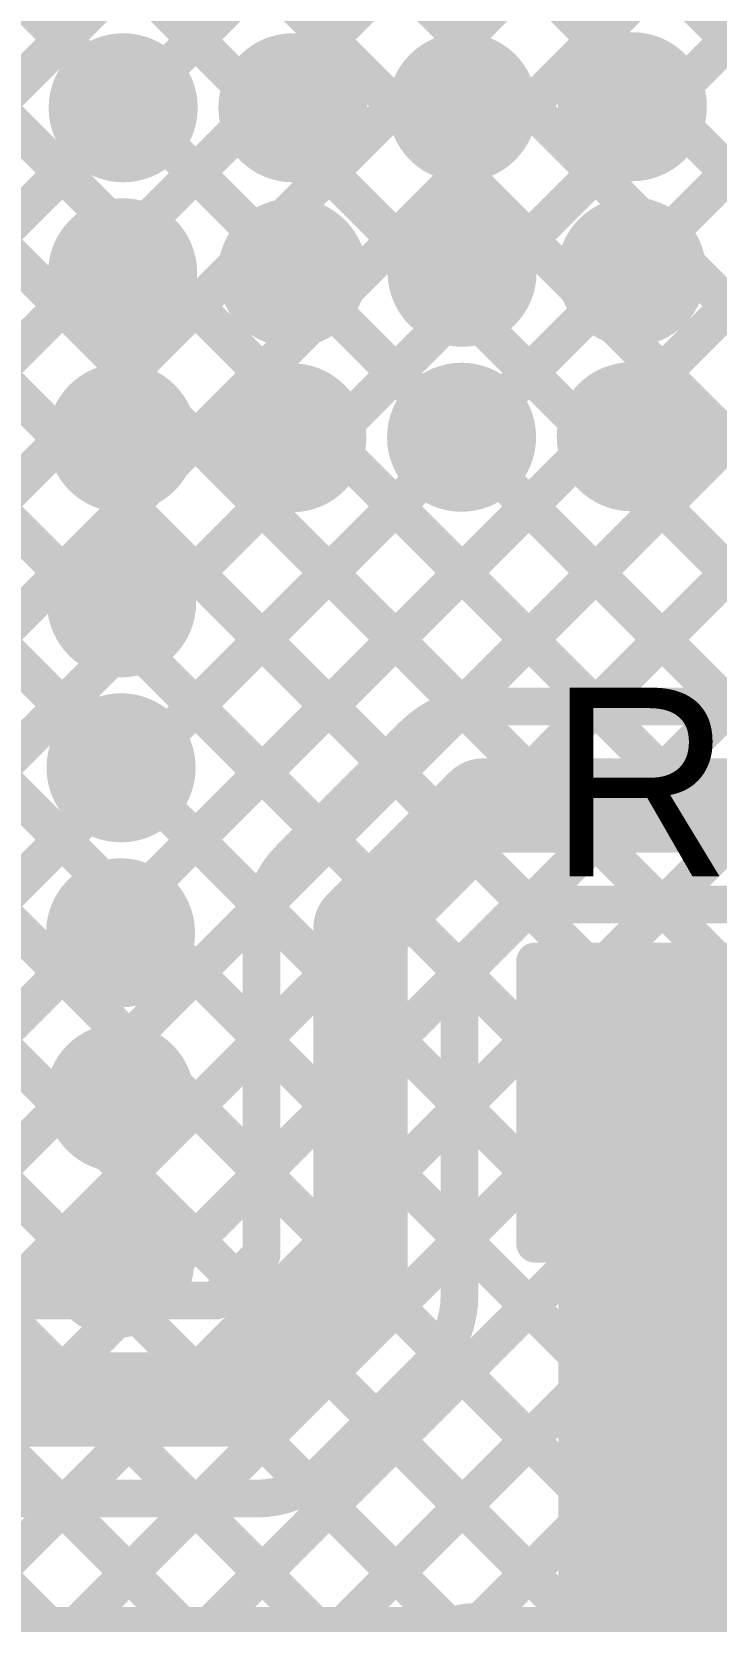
# Model space of a CAD drawing. Header units: millimetres. Extents: x 3.06 to 5.82, y 1.29 to 3.84.
# Drawn here: x 4.9433 to 5.0885, y 1.899 to 2.2361 of the extents above; entities that cross this region are included whole.
import ezdxf

# ---------------------------------------------------------------- set-up
doc = ezdxf.new("R2010")
doc.units = ezdxf.units.MM
doc.header["$MEASUREMENT"] = 0
for name, color, linetype in [('BottomLayer', 5, 'Continuous'), ('BottomSolder', 6, 'Continuous'), ('MultiLayer', 9, 'Continuous'), ('TopLayer', 1, 'Continuous'), ('TopOverlay', 2, 'Continuous'), ('TopPaste', 8, 'Continuous'), ('TopSolder', 216, 'Continuous'), ('ViaHoleLayer', 16, 'Continuous')]:
    doc.layers.add(name, color=color, linetype=linetype)

# ---------------------------------------------------------------- blocks, each defined once
blk = doc.blocks.new('RES_0805_82')
at = {"layer": 'TopLayer'}
for points in [[(-0.06, -0.025), (-0.02, -0.025), (-0.06, 0.025), (-0.02, 0.025)], [(0.02, -0.025), (0.06, -0.025), (0.02, 0.025), (0.06, 0.025)]]:
    blk.add_solid(points, dxfattribs=at)
at = {"layer": 'TopOverlay', "const_width": 0.00787}
for points in [[(-0.065, 0.03), (0.065, 0.03)], [(-0.065, -0.03), (-0.065, 0.03)], [(0.065, -0.03), (0.065, 0.03)], [(-0.065, -0.03), (0.065, -0.03)]]:
    blk.add_lwpolyline(points, dxfattribs=at)
at = {"layer": 'TopOverlay', "const_width": 0.00394}
for points in [[(-0.06697, 0.03, 1), (-0.06303, 0.03, 1)], [(-0.06697, 0.03, 1), (-0.06303, 0.03, 1)], [(0.06303, 0.03, 1), (0.06697, 0.03, 1)], [(0.06303, 0.03, 1), (0.06697, 0.03, 1)], [(-0.06697, -0.03, 1), (-0.06303, -0.03, 1)], [(-0.06697, -0.03, 1), (-0.06303, -0.03, 1)], [(0.06303, -0.03, 1), (0.06697, -0.03, 1)], [(0.06303, -0.03, 1), (0.06697, -0.03, 1)]]:
    blk.add_lwpolyline(points, format="xyb", close=True, dxfattribs=at)
at = {"layer": 'TopPaste'}
for points in [[(-0.06, -0.025), (-0.02, -0.025), (-0.06, 0.025), (-0.02, 0.025)], [(0.02, -0.025), (0.06, -0.025), (0.02, 0.025), (0.06, 0.025)]]:
    blk.add_solid(points, dxfattribs=at)
at = {"layer": 'TopSolder'}
for points in [[(-0.064, -0.029), (-0.016, -0.029), (-0.064, 0.029), (-0.016, 0.029)], [(0.016, -0.029), (0.064, -0.029), (0.016, 0.029), (0.064, 0.029)]]:
    blk.add_solid(points, dxfattribs=at)

msp = doc.modelspace()

# ---------------------------------------------------------------- linework, layer by layer
at = {"layer": 'BottomLayer', "const_width": 0.008}
for points in [[(4.789, 2.07371), (5.2974, 2.58211)], [(4.79368, 2.0501), (5.299, 2.55542)], [(4.789, 2.53663), (5.32363, 2.002)], [(4.80587, 2.03401), (5.299, 2.52714)], [(4.789, 2.50834), (5.29534, 2.002)], [(4.82414, 2.024), (5.30213, 2.50199)], [(4.85043, 2.022), (5.31337, 2.48494)], [(4.789, 2.48006), (5.276, 1.99306)], [(4.87897, 2.02226), (5.33087, 2.47416)], [(4.87476, 1.96148), (5.38483, 2.47155)], [(4.87924, 1.93767), (5.41311, 2.47155)], [(4.89466, 2.00967), (5.35655, 2.47155)], [(4.522, 1.55215), (5.43548, 2.46563)], [(4.789, 2.45177), (5.25277, 1.988)], [(4.522, 1.52387), (5.44297, 2.44484)], [(4.52217, 1.49575), (5.46642, 2.44)], [(4.53143, 1.47673), (5.4947, 2.44)], [(4.55105, 1.46806), (5.52299, 2.44)], [(4.57927, 1.468), (5.55127, 2.44)], [(4.60756, 1.468), (5.57956, 2.44)], [(4.63584, 1.468), (5.60784, 2.44)], [(4.66412, 1.468), (5.63612, 2.44)], [(4.789, 2.42349), (5.22449, 1.988)], [(4.789, 2.3952), (5.2102, 1.974)], [(4.789, 2.36692), (5.18784, 1.96808)], [(4.789, 2.33864), (5.17531, 1.95233)], [(4.789, 2.31035), (5.19988, 1.89948)], [(4.789, 2.28207), (5.18109, 1.88999)], [(4.789, 2.25379), (5.17088, 1.87191)], [(4.789, 2.2255), (5.307, 1.7075)], [(4.789, 2.19722), (5.307, 1.67922)], [(4.789, 2.16893), (5.307, 1.65093)], [(4.789, 2.14065), (5.307, 1.62265)], [(4.89622, 2.00514), (5.307, 1.59436)], [(4.88966, 1.98342), (5.31461, 1.55847)], [(4.8668, 1.978), (5.3084, 1.5364)]]:
    msp.add_lwpolyline(points, dxfattribs=at)
at = {"layer": 'BottomLayer', "const_width": 0.01181}
for points in [[(4.95676, 2.22, 1), (4.96857, 2.22, 1)], [(4.99276, 2.22, 1), (5.00457, 2.22, 1)], [(5.02876, 2.22011, 1), (5.04057, 2.22011, 1)], [(5.06476, 2.22022, 1), (5.07657, 2.22022, 1)], [(4.95665, 2.185, 1), (4.96846, 2.185, 1)], [(4.99265, 2.185, 1), (5.00446, 2.185, 1)], [(5.02865, 2.18511, 1), (5.04046, 2.18511, 1)], [(5.06465, 2.18522, 1), (5.07646, 2.18522, 1)], [(4.95654, 2.15, 1), (4.96835, 2.15, 1)], [(4.99254, 2.15, 1), (5.00435, 2.15, 1)], [(5.02854, 2.15011, 1), (5.04035, 2.15011, 1)], [(5.06454, 2.15022, 1), (5.07635, 2.15022, 1)], [(4.95643, 2.115, 1), (4.96824, 2.115, 1)], [(4.95631, 2.08, 1), (4.96813, 2.08, 1)], [(4.9562, 2.045, 1), (4.96801, 2.045, 1)], [(4.95609, 2.01, 1), (4.9679, 2.01, 1)], [(4.95598, 1.975, 1), (4.96779, 1.975, 1)]]:
    msp.add_lwpolyline(points, format="xyb", close=True, dxfattribs=at)
at = {"layer": 'BottomSolder', "const_width": 0.01581}
for points in [[(4.95476, 2.22, 1), (4.97057, 2.22, 1)], [(4.99076, 2.22, 1), (5.00657, 2.22, 1)], [(5.02676, 2.22011, 1), (5.04257, 2.22011, 1)], [(5.06276, 2.22022, 1), (5.07857, 2.22022, 1)], [(4.95465, 2.185, 1), (4.97046, 2.185, 1)], [(4.99065, 2.185, 1), (5.00646, 2.185, 1)], [(5.02665, 2.18511, 1), (5.04246, 2.18511, 1)], [(5.06265, 2.18522, 1), (5.07846, 2.18522, 1)], [(4.95454, 2.15, 1), (4.97035, 2.15, 1)], [(4.99054, 2.15, 1), (5.00635, 2.15, 1)], [(5.02654, 2.15011, 1), (5.04235, 2.15011, 1)], [(5.06254, 2.15022, 1), (5.07835, 2.15022, 1)], [(4.95443, 2.115, 1), (4.97024, 2.115, 1)], [(4.95431, 2.08, 1), (4.97013, 2.08, 1)], [(4.9542, 2.045, 1), (4.97001, 2.045, 1)], [(4.95409, 2.01, 1), (4.9699, 2.01, 1)], [(4.95398, 1.975, 1), (4.96979, 1.975, 1)], [(5.02909, 1.887, 1), (5.04491, 1.887, 1)], [(5.05709, 1.887, 1), (5.07291, 1.887, 1)], [(4.92387, 1.885, 1), (4.93968, 1.885, 1)], [(4.95398, 1.885, 1), (4.96979, 1.885, 1)], [(4.98409, 1.885, 1), (4.99991, 1.885, 1)]]:
    msp.add_lwpolyline(points, format="xyb", close=True, dxfattribs=at)
at = {"layer": 'MultiLayer', "const_width": 0.01181}
for points in [[(4.95676, 2.22, 1), (4.96857, 2.22, 1)], [(4.99276, 2.22, 1), (5.00457, 2.22, 1)], [(5.02876, 2.22011, 1), (5.04057, 2.22011, 1)], [(5.06476, 2.22022, 1), (5.07657, 2.22022, 1)], [(4.95665, 2.185, 1), (4.96846, 2.185, 1)], [(4.99265, 2.185, 1), (5.00446, 2.185, 1)], [(5.02865, 2.18511, 1), (5.04046, 2.18511, 1)], [(5.06465, 2.18522, 1), (5.07646, 2.18522, 1)], [(4.95654, 2.15, 1), (4.96835, 2.15, 1)], [(4.99254, 2.15, 1), (5.00435, 2.15, 1)], [(5.02854, 2.15011, 1), (5.04035, 2.15011, 1)], [(5.06454, 2.15022, 1), (5.07635, 2.15022, 1)], [(4.95643, 2.115, 1), (4.96824, 2.115, 1)], [(4.95631, 2.08, 1), (4.96813, 2.08, 1)], [(4.9562, 2.045, 1), (4.96801, 2.045, 1)], [(4.95609, 2.01, 1), (4.9679, 2.01, 1)], [(4.95598, 1.975, 1), (4.96779, 1.975, 1)]]:
    msp.add_lwpolyline(points, format="xyb", close=True, dxfattribs=at)
at = {"layer": 'TopLayer'}
for points, const_width in [([(4.68764, 2.44), (5.03502, 2.09262)], 0.008), ([(4.71592, 2.44), (5.06292, 2.093)], 0.008), ([(4.7442, 2.44), (5.0912, 2.093)], 0.008), ([(4.74629, 2.031), (5.15529, 2.44)], 0.008), ([(4.77249, 2.44), (5.11949, 2.093)], 0.008), ([(4.77458, 2.031), (5.18358, 2.44)], 0.008), ([(4.79386, 2.022), (5.21186, 2.44)], 0.008), ([(4.80077, 2.44), (5.14777, 2.093)], 0.008), ([(4.82214, 2.022), (5.24014, 2.44)], 0.008), ([(4.82906, 2.44), (5.17606, 2.093)], 0.008), ([(4.85043, 2.022), (5.26843, 2.44)], 0.008), ([(4.85734, 2.44), (5.20434, 2.093)], 0.008), ([(4.87897, 2.02226), (5.29671, 2.44)], 0.008), ([(4.88028, 1.967), (5.35328, 2.44)], 0.008), ([(4.88563, 2.44), (5.23263, 2.093)], 0.008), ([(4.89466, 2.00967), (5.325, 2.44)], 0.008), ([(5.03395, 2.09238), (5.38157, 2.44)], 0.008), ([(5.06285, 2.093), (5.40985, 2.44)], 0.008), ([(5.09113, 2.093), (5.43813, 2.44)], 0.008), ([(4.67547, 2.42388), (5.01833, 2.08103)], 0.008), ([(4.678, 2.39307), (5.00419, 2.06688)], 0.008), ([(4.58188, 2.34777), (4.96265, 1.967)], 0.008), ([(4.69694, 2.34585), (4.99245, 2.05033)], 0.008), ([(4.69547, 2.31903), (4.992, 2.0225)], 0.008), ([(4.68133, 2.30489), (4.992, 1.99422)], 0.008), ([(4.65793, 2.3), (4.98662, 1.97132)], 0.008), ([(5.039, 2.093), (5.613, 2.093)], 0.008), ([(4.99819, 2.06088), (5.02412, 2.08681)], 0.008), ([(5.013, 2.046), (5.039, 2.072)], 0.02), ([(5.039, 2.072), (5.613, 2.072)], 0.02), ([(4.90857, 1.967), (4.99262, 2.05105)], 0.008), ([(5.013, 1.968), (5.013, 2.046)], 0.02), ([(5.034, 2.0373), (5.0477, 2.051)], 0.008), ([(5.034, 2.03587), (5.04913, 2.051)], 0.008), ([(5.034, 1.9793), (5.1057, 2.051)], 0.008), ([(5.034, 2.00758), (5.07742, 2.051)], 0.008), ([(5.0477, 2.051), (5.22057, 2.051)], 0.008), ([(5.04835, 2.051), (5.124, 1.97535)], 0.008), ([(5.07664, 2.051), (5.124, 2.00364)], 0.008), ([(4.992, 1.9767), (4.992, 2.046)], 0.008), ([(4.47599, 1.393), (5.124, 2.04101)], 0.008), ([(5.034, 1.968), (5.034, 2.0373)], 0.008), ([(5.034, 2.03707), (5.18705, 1.88402)], 0.008), ([(4.93685, 1.967), (4.992, 2.02215)], 0.008), ([(4.50427, 1.393), (5.124, 2.01273)], 0.008), ([(5.075, 1.865), (5.075, 1.999)], 0.04), ([(5.034, 2.00879), (5.17196, 1.87082)], 0.008), ([(4.96513, 1.967), (4.992, 1.99387)], 0.008), ([(4.53256, 1.393), (5.124, 1.98444)], 0.008), ([(5.034, 1.9805), (5.1825, 1.832)], 0.008), ([(4.9823, 1.967), (4.992, 1.9767)], 0.008), ([(4.56084, 1.393), (5.14084, 1.973)], 0.008), ([(4.58912, 1.393), (5.16912, 1.973)], 0.008), ([(4.991, 1.946), (5.013, 1.968)], 0.02), ([(4.86691, 1.967), (4.9823, 1.967)], 0.008), ([(5.03023, 1.95599), (5.181, 1.80522)], 0.008), ([(4.858, 1.946), (4.991, 1.946)], 0.02), ([(5.00588, 1.93119), (5.02781, 1.95312)], 0.008), ([(5.01632, 1.94162), (5.181, 1.77693)], 0.008), ([(5.00171, 1.92794), (5.181, 1.74865)], 0.008), ([(4.41942, 1.393), (4.95142, 1.925)], 0.008), ([(4.4477, 1.393), (4.9797, 1.925)], 0.008), ([(4.86691, 1.925), (4.991, 1.925)], 0.008), ([(4.9198, 1.925), (5.1828, 1.662)], 0.008), ([(4.94808, 1.925), (5.21108, 1.662)], 0.008), ([(4.97636, 1.925), (5.23936, 1.662)], 0.008)]:
    msp.add_lwpolyline(points, dxfattribs=dict(at, const_width=const_width))
for points, const_width in [([(4.95676, 2.22, 1), (4.96857, 2.22, 1)], 0.01181), ([(4.99276, 2.22, 1), (5.00457, 2.22, 1)], 0.01181), ([(5.02876, 2.22011, 1), (5.04057, 2.22011, 1)], 0.01181), ([(5.06476, 2.22022, 1), (5.07657, 2.22022, 1)], 0.01181), ([(4.95665, 2.185, 1), (4.96846, 2.185, 1)], 0.01181), ([(4.99265, 2.185, 1), (5.00446, 2.185, 1)], 0.01181), ([(5.02865, 2.18511, 1), (5.04046, 2.18511, 1)], 0.01181), ([(5.06465, 2.18522, 1), (5.07646, 2.18522, 1)], 0.01181), ([(4.95654, 2.15, 1), (4.96835, 2.15, 1)], 0.01181), ([(4.99254, 2.15, 1), (5.00435, 2.15, 1)], 0.01181), ([(5.02854, 2.15011, 1), (5.04035, 2.15011, 1)], 0.01181), ([(5.06454, 2.15022, 1), (5.07635, 2.15022, 1)], 0.01181), ([(4.95643, 2.115, 1), (4.96824, 2.115, 1)], 0.01181), ([(5.037, 2.093, 1), (5.041, 2.093, 1)], 0.004), ([(5.037, 2.093, 1), (5.041, 2.093, 1)], 0.004), ([(5.037, 2.093, 1), (5.041, 2.093, 1)], 0.004), ([(5.06085, 2.093, 1), (5.06485, 2.093, 1)], 0.004), ([(5.06092, 2.093, 1), (5.06492, 2.093, 1)], 0.004), ([(5.08913, 2.093, 1), (5.09313, 2.093, 1)], 0.004), ([(5.0892, 2.093, 1), (5.0932, 2.093, 1)], 0.004), ([(5.03195, 2.09238, 1), (5.03595, 2.09238, 1)], 0.004), ([(5.03302, 2.09262, 1), (5.03702, 2.09262, 1)], 0.004), ([(4.95631, 2.08, 1), (4.96813, 2.08, 1)], 0.01181), ([(5.02212, 2.08681, 1), (5.02612, 2.08681, 1)], 0.004), ([(5.02212, 2.08681, 1), (5.02612, 2.08681, 1)], 0.004), ([(5.02215, 2.08685, 1), (5.02615, 2.08685, 1)], 0.004), ([(5.01633, 2.08103, 1), (5.02033, 2.08103, 1)], 0.004), ([(5.034, 2.072, 1), (5.044, 2.072, 1)], 0.01), ([(5.034, 2.072, 1), (5.044, 2.072, 1)], 0.01), ([(5.00219, 2.06688, 1), (5.00619, 2.06688, 1)], 0.004), ([(4.99615, 2.06085, 1), (5.00015, 2.06085, 1)], 0.004), ([(4.99619, 2.06088, 1), (5.00019, 2.06088, 1)], 0.004), ([(4.99619, 2.06088, 1), (5.00019, 2.06088, 1)], 0.004), ([(4.9562, 2.045, 1), (4.96801, 2.045, 1)], 0.01181), ([(4.99045, 2.05033, 1), (4.99445, 2.05033, 1)], 0.004), ([(4.99062, 2.05105, 1), (4.99462, 2.05105, 1)], 0.004), ([(5.008, 2.046, 1), (5.018, 2.046, 1)], 0.01), ([(5.008, 2.046, 1), (5.018, 2.046, 1)], 0.01), ([(5.0457, 2.051, 1), (5.0497, 2.051, 1)], 0.004), ([(5.0457, 2.051, 1), (5.0497, 2.051, 1)], 0.004), ([(5.04635, 2.051, 1), (5.05035, 2.051, 1)], 0.004), ([(5.04713, 2.051, 1), (5.05113, 2.051, 1)], 0.004), ([(5.07464, 2.051, 1), (5.07864, 2.051, 1)], 0.004), ([(5.07542, 2.051, 1), (5.07942, 2.051, 1)], 0.004), ([(4.99, 2.046, 1), (4.994, 2.046, 1)], 0.004), ([(4.99, 2.046, 1), (4.994, 2.046, 1)], 0.004), ([(4.99, 2.046, 1), (4.994, 2.046, 1)], 0.004), ([(5.032, 2.0373, 1), (5.036, 2.0373, 1)], 0.004), ([(5.032, 2.0373, 1), (5.036, 2.0373, 1)], 0.004), ([(5.032, 2.03707, 1), (5.036, 2.03707, 1)], 0.004), ([(5.032, 2.03587, 1), (5.036, 2.03587, 1)], 0.004), ([(4.99, 2.0225, 1), (4.994, 2.0225, 1)], 0.004), ([(4.99, 2.02215, 1), (4.994, 2.02215, 1)], 0.004), ([(4.95609, 2.01, 1), (4.9679, 2.01, 1)], 0.01181), ([(5.065, 1.999, 1), (5.085, 1.999, 1)], 0.02), ([(5.032, 2.00879, 1), (5.036, 2.00879, 1)], 0.004), ([(5.032, 2.00758, 1), (5.036, 2.00758, 1)], 0.004), ([(4.99, 1.99422, 1), (4.994, 1.99422, 1)], 0.004), ([(4.99, 1.99387, 1), (4.994, 1.99387, 1)], 0.004), ([(4.95598, 1.975, 1), (4.96779, 1.975, 1)], 0.01181), ([(5.032, 1.9805, 1), (5.036, 1.9805, 1)], 0.004), ([(5.032, 1.9793, 1), (5.036, 1.9793, 1)], 0.004), ([(4.99, 1.9767, 1), (4.994, 1.9767, 1)], 0.004), ([(4.99, 1.9767, 1), (4.994, 1.9767, 1)], 0.004), ([(5.008, 1.968, 1), (5.018, 1.968, 1)], 0.01), ([(5.008, 1.968, 1), (5.018, 1.968, 1)], 0.01), ([(4.98462, 1.97132, 1), (4.98862, 1.97132, 1)], 0.004), ([(4.96065, 1.967, 1), (4.96465, 1.967, 1)], 0.004), ([(4.96313, 1.967, 1), (4.96713, 1.967, 1)], 0.004), ([(4.9803, 1.967, 1), (4.9843, 1.967, 1)], 0.004), ([(4.9803, 1.967, 1), (4.9843, 1.967, 1)], 0.004), ([(5.032, 1.968, 1), (5.036, 1.968, 1)], 0.004), ([(5.032, 1.968, 1), (5.036, 1.968, 1)], 0.004), ([(5.032, 1.968, 1), (5.036, 1.968, 1)], 0.004), ([(5.02823, 1.95599, 1), (5.03223, 1.95599, 1)], 0.004), ([(4.986, 1.946, 1), (4.996, 1.946, 1)], 0.01), ([(4.986, 1.946, 1), (4.996, 1.946, 1)], 0.01), ([(5.02581, 1.95312, 1), (5.02981, 1.95312, 1)], 0.004), ([(5.02581, 1.95312, 1), (5.02981, 1.95312, 1)], 0.004), ([(5.02585, 1.95315, 1), (5.02985, 1.95315, 1)], 0.004), ([(5.01432, 1.94162, 1), (5.01832, 1.94162, 1)], 0.004), ([(5.00385, 1.93115, 1), (5.00785, 1.93115, 1)], 0.004), ([(5.00388, 1.93119, 1), (5.00788, 1.93119, 1)], 0.004), ([(5.00388, 1.93119, 1), (5.00788, 1.93119, 1)], 0.004), ([(4.99971, 1.92794, 1), (5.00371, 1.92794, 1)], 0.004), ([(4.94608, 1.925, 1), (4.95008, 1.925, 1)], 0.004), ([(4.94942, 1.925, 1), (4.95342, 1.925, 1)], 0.004), ([(4.97436, 1.925, 1), (4.97836, 1.925, 1)], 0.004), ([(4.9777, 1.925, 1), (4.9817, 1.925, 1)], 0.004), ([(4.989, 1.925, 1), (4.993, 1.925, 1)], 0.004), ([(4.989, 1.925, 1), (4.993, 1.925, 1)], 0.004), ([(4.989, 1.925, 1), (4.993, 1.925, 1)], 0.004)]:
    msp.add_lwpolyline(points, format="xyb", close=True, dxfattribs=dict(at, const_width=const_width))
at = {"layer": 'TopLayer', "const_width": 0.008}
for points in [[(5.02412, 2.08681, -0.199534), (5.039, 2.093)], [(5.02415, 2.08685, -0.198912), (5.039, 2.093)], [(4.992, 2.046, -0.199534), (4.99819, 2.06088)], [(4.992, 2.046, -0.198912), (4.99815, 2.06085)], [(5.034, 1.968, -0.199534), (5.02781, 1.95312)], [(5.034, 1.968, -0.198912), (5.02785, 1.95315)], [(5.00588, 1.93119, -0.199534), (4.991, 1.925)], [(5.00585, 1.93115, -0.198912), (4.991, 1.925)]]:
    msp.add_lwpolyline(points, format="xyb", dxfattribs=at)
at = {"layer": 'TopLayer'}
msp.add_solid([(4.934, 1.661), (5.174, 1.661), (4.934, 1.902), (5.174, 1.902)], dxfattribs=at)
at = {"layer": 'TopSolder', "const_width": 0.01581}
for points in [[(4.95476, 2.22, 1), (4.97057, 2.22, 1)], [(4.99076, 2.22, 1), (5.00657, 2.22, 1)], [(5.02676, 2.22011, 1), (5.04257, 2.22011, 1)], [(5.06276, 2.22022, 1), (5.07857, 2.22022, 1)], [(4.95465, 2.185, 1), (4.97046, 2.185, 1)], [(4.99065, 2.185, 1), (5.00646, 2.185, 1)], [(5.02665, 2.18511, 1), (5.04246, 2.18511, 1)], [(5.06265, 2.18522, 1), (5.07846, 2.18522, 1)], [(4.95454, 2.15, 1), (4.97035, 2.15, 1)], [(4.99054, 2.15, 1), (5.00635, 2.15, 1)], [(5.02654, 2.15011, 1), (5.04235, 2.15011, 1)], [(5.06254, 2.15022, 1), (5.07835, 2.15022, 1)], [(4.95443, 2.115, 1), (4.97024, 2.115, 1)], [(4.95431, 2.08, 1), (4.97013, 2.08, 1)], [(4.9542, 2.045, 1), (4.97001, 2.045, 1)], [(4.95409, 2.01, 1), (4.9699, 2.01, 1)], [(4.95398, 1.975, 1), (4.96979, 1.975, 1)], [(5.02909, 1.887, 1), (5.04491, 1.887, 1)], [(5.05709, 1.887, 1), (5.07291, 1.887, 1)], [(4.92387, 1.885, 1), (4.93968, 1.885, 1)], [(4.95398, 1.885, 1), (4.96979, 1.885, 1)], [(4.98409, 1.885, 1), (4.99991, 1.885, 1)]]:
    msp.add_lwpolyline(points, format="xyb", close=True, dxfattribs=at)
at = {"layer": 'ViaHoleLayer', "const_width": 0.00787}
for points in [[(4.95873, 2.22, 1), (4.9666, 2.22, 1)], [(4.99473, 2.22, 1), (5.0026, 2.22, 1)], [(5.03073, 2.22011, 1), (5.0386, 2.22011, 1)], [(5.06673, 2.22022, 1), (5.0746, 2.22022, 1)], [(4.95862, 2.185, 1), (4.96649, 2.185, 1)], [(4.99462, 2.185, 1), (5.00249, 2.185, 1)], [(5.03062, 2.18511, 1), (5.03849, 2.18511, 1)], [(5.06662, 2.18522, 1), (5.07449, 2.18522, 1)], [(4.95851, 2.15, 1), (4.96638, 2.15, 1)], [(4.99451, 2.15, 1), (5.00238, 2.15, 1)], [(5.03051, 2.15011, 1), (5.03838, 2.15011, 1)], [(5.06651, 2.15022, 1), (5.07438, 2.15022, 1)], [(4.95839, 2.115, 1), (4.96627, 2.115, 1)], [(4.95828, 2.08, 1), (4.96616, 2.08, 1)], [(4.95817, 2.045, 1), (4.96605, 2.045, 1)], [(4.95806, 2.01, 1), (4.96593, 2.01, 1)], [(4.95795, 1.975, 1), (4.96582, 1.975, 1)]]:
    msp.add_lwpolyline(points, format="xyb", close=True, dxfattribs=at)

# ---------------------------------------------------------------- block references
msp.add_blockref('RES_0805_82', (5.115, 2.009))

# ---------------------------------------------------------------- texts
at = {"layer": 'TopOverlay'}
msp.add_text('R8', height=0.04, dxfattribs=at).set_placement((5.053, 2.057))

doc.saveas('drawing.dxf')
